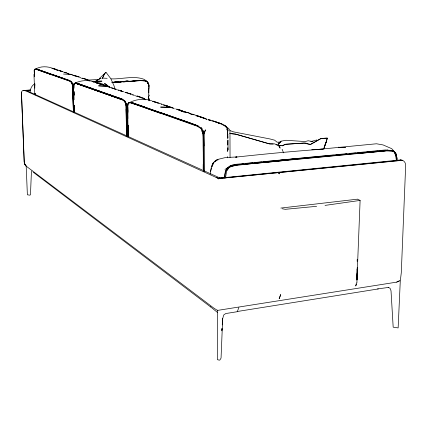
<?xml version="1.0" encoding="UTF-8"?>
<svg xmlns="http://www.w3.org/2000/svg" width="427" height="427" viewBox="0 0 427 427"><rect width="100%" height="100%" fill="white"/><g stroke="black" fill="none" stroke-linecap="round" stroke-linejoin="round"><path stroke-width="0.64" d="M72.334 82.785L70.663 81.103L65.87 79.176L36.151 68.95L34.71 69.227L34.24 70.306L34.368 76.844M203.652 171.28L203.748 134.094L203.199 130.539L202.777 130.982L203.209 136.752L203.332 171.27M217.391 310.077L217.38 359.667L219.334 360.164L219.953 359.913L221.053 358.098L222.675 318.739L223.7 315.003L225.728 313.551L237.284 311.705L238.848 307.595M396.389 160.771L395.621 154.739L394.121 151.302L392.183 150.528L387.033 150.112M210.479 174.125C210.666 168.868 211.493 162.511 216.777 159.895L217.978 159.831M227.74 136.491L227.788 138.241L227.826 134.692L227.292 133.117M227.452 144.966L227.49 142.031M227.74 134.841L227.751 133.774M357.084 269.357L356.951 280.027L360.11 200.423L357.954 199.345M357.185 261.356L357.212 259.354M203.167 168.969L203.231 164.176M73.743 88.442L73.818 84.557L74.656 83.26L76.47 83.03L122.752 99.31M199.051 126.307L189.236 122.512L131.233 102.432L128.708 102.608L127.796 103.985L127.886 118.562M21.419 94.997L21.473 92.766L24.248 161.929L24.937 164.625L25.785 165.852L213.713 308.022L217.444 310.418L396.662 282.135L400.355 280.47L401.279 272.832L405.65 166.087C406.029 163.055 404.022 160.157 400.926 159.89L219.665 178.091M73.439 111.879L72.376 84.039L72.723 83.751L73.759 112.744M227.81 144.801L227.895 139.992L228.082 148.975L227.65 151.083L227.799 147.609M357.095 273.381L356.78 279.802M357.191 270.174L357.271 267.612L356.913 282.898M148.74 92.654L148.639 90.294L148.719 92.814C148.639 88.853 150.192 83.922 146.621 81.018L144.177 80.367L123.243 81.915M128.42 103.724L127.796 103.985L127.625 108.341L128.175 136.976M396.88 160.178L396.961 158.182L395.861 153.421L394.121 151.302L387.011 150.566L237.908 164.79L228.696 167.187C225.296 169.722 224.623 173.89 224.212 177.829M148.815 89.43L149.002 85.074L147.689 82.016M57.981 70.37L57.997 70.081L56.818 70.039L57.261 70.151M224.324 177.765L224.383 176.548M227.415 148.404L227.276 151.452L228.082 148.975M400.275 280.961L398.145 327.925L393.176 327.167L391.015 290.75L390.011 288.236L388.17 287.328L388.426 287.44L377.543 288.935M227.826 134.692L227.329 136.389L227.367 131.1L226.967 128.837L227.772 130.79L227.415 132.535M222.318 324.899L222.675 318.739L222.243 324.509M227.778 130.272L227.66 131.97L227.986 129.856L226.235 126.413L222.109 123.985L213.879 121.145L211.893 121.001M221.816 330.279L221.96 328.352M221.816 330.818L221.981 328.849M161.267 104.503L161.31 104.049M148.756 90.001L148.756 94.25M73.871 88.41L74.074 86.574M224.944 178.016C224.869 170.309 227.426 165.238 235.469 164.347L385.448 149.957L388.004 150.197L384.156 150.512M225.515 177.862L226.673 170.779L229.15 167.427L232.848 165.911L246.262 164.171L283.581 160.605M356.449 282.904L355.728 286.015L356.449 284.142M127.897 107.465L127.881 111.687M211.909 166.914L212.454 164.011L213.511 163.157L212.139 166.381M227.772 130.79L227.986 129.856M229.907 133.523L235.544 134.131L269.88 143.974L274.582 143.856L278.377 145.351L282.727 145.82L285.3 144.294L304.115 143.061L310.21 144.705L321.216 138.471L327.344 138.113L323.613 149.461M323.949 148.212L326.415 141.567L327.247 138.135L321.04 138.428L310.354 144.395L305.433 143.013L285.716 144.257L281.767 145.767M210.495 171.505L211.557 168.062M212.769 164.379L213.281 162.724M148.847 99.101L148.404 97.441L149.066 95.755L148.858 94.751M204.047 171.35L203.748 134.094L205.424 129.824L204.069 134.414L204.133 171.302M71.656 81.856L73.006 88.074L73.412 94.49L73.054 86.201L74.223 83.238L73.225 86.409L73.967 112.36M31.913 170.971L31.406 172.188L30.456 194.808L29.789 195.155L27.381 194.787L26.154 165.473M324.226 146.877L324.995 145.063M324.403 146.328L326.415 141.567M102.389 78.435L104.716 73.439L106.029 72.419M102.437 78.168L104.679 73.433L106.126 72.478L110.823 78.685L113.977 85.683L115.189 89.355M125.639 101.754L123.339 99.651L121.401 98.808L77.773 83.468L75.323 83.153L73.818 84.557L73.908 86.249M34.875 69.473L34.438 70.354L34.875 69.473L36.322 69.361L51.838 74.89M229.15 167.427L226.673 170.779M225.248 171.916L227.671 167.614L224.96 169.519M129.007 102.976L128.127 104.071L129.007 102.976L130.07 102.779L137.04 104.909M99.304 78.6L104.716 73.439M218.934 178.465L218.277 178.95L219.499 177.808L222.328 177.824M278.223 144.406L281.105 141.177L286.01 140.28L305.15 141.561L308.113 140.761L313.071 141.583M219.499 177.808L219.281 178.048L219.691 177.872L26.784 90.705L27.803 91.341L27.429 91.031M202.435 129.077L201.074 127.604L202.777 130.982L203.033 133.454L202.024 131.393L202.521 130.849L201.133 128.639L197.178 126.221L155.674 111.495M278.121 144.358L281.105 141.177L278.746 142.976L279.765 142.549M214.557 162.185L215.443 161.273M34.934 69.478C39.647 66.228 46.249 66.18 51.571 67.909M81.947 78.397L82.299 78.072L82.363 78.44L81.883 78.2M228.696 167.187L230.153 165.986L236.91 164.422M34.027 84.247C31.411 86.078 30.071 89.531 30.114 92.632M67.776 73.754L68.267 73.46L68.896 74.068L68.357 73.818M94.773 81.744L100.169 78.552L101.151 78.771M94.89 81.664L100.548 78.36M396.662 282.135L399.309 280.875M115.461 89.505L116.144 89.2L116.331 89.627M34.373 74.987L34.24 70.306L34.683 70.108M129.835 102.421C136.437 99.075 144.593 98.301 151.612 100.777M216.521 160.669L215.496 161.102L216.777 159.895L217.983 159.911M112.141 82.571C116.299 82.55 120.435 81.722 124.529 81.776L122.789 81.605L126.803 80.938L129.541 81.269L137.585 80.554L144.475 80.495L146.578 81.055L148.708 84.717M75.216 82.934C81.045 80.5 87.861 79.619 93.881 81.813M359.427 200.669L360.11 200.423L325.027 205.398M57.997 70.081L57.341 70.268L56.972 69.745L51.704 68.224M111.906 82.23L121.973 81.92M310.803 141.545L316.909 139.949M217.967 159.378L225.435 157.552L237.044 156.944L235.571 157.147C264.601 154.008 293.648 151.222 322.791 149.135L311.742 149.738M230.153 165.986L239.793 164.267M196.18 115.979L197.349 115.722L205.035 118.29L207.196 119.437M317.789 149.423L376.491 143.776L383.11 144.945L391.74 148.681L393.593 150.747M82.795 78.643L83.873 78.445L88.24 79.95L89.521 80.965M112.947 82.336L118.279 81.813L114.895 81.803M126.002 81.6C132.952 81.6 140.408 79.331 147.037 81.76L148.729 84.669L148.927 86.334M75.323 83.153L74.656 83.26L74.682 83.623M378.317 288.93L237.172 311.518M129.541 81.269L126.766 81.114L122.789 81.605L127.737 81.21M93.486 82.197L94.709 82.048L98.557 83.575M119.971 81.845L121.754 81.632M70.268 74.517L71.469 74.373L72.457 74.955M280.838 208.066L357.714 199.142M241.773 164.048L243.753 163.829M245.733 163.605L252.907 162.847M136.539 96.16L137.547 96.054L143.696 98.178L145.906 99.822M400.238 159.96L400.926 159.89M30.274 89.985L23.053 90.513L30.392 90.204L25.545 90.54L23.298 90.3L21.777 91.309L21.435 92.622L24.168 161.716L24.387 163.322L25.785 165.852M271.908 161.721L288.054 160.13M26.928 90.364L25.503 90.503L27.018 90.412M254.182 162.724L257.38 162.42M258.655 162.303L261.847 161.998M263.123 161.876L266.363 161.566M267.67 161.443L279.733 160.301M280.342 160.242L329.479 155.556M330.786 155.433L333.402 155.182M335.98 154.937L338.547 154.691M339.828 154.569L342.395 154.328M344.925 154.083L346.804 153.907M349.302 153.667L351.175 153.49M353.102 153.309L355.67 153.063M366.686 152.012L369.323 151.761M370.636 151.638L373.897 151.345M357.602 152.882L360.826 152.572M362.117 152.45L364.055 152.263M284.174 160.552L385.421 150.945L391.671 150.977L394.116 151.991L396.961 158.182L397.003 160.509M316.594 206.321L285.353 209.305L282.295 208.776M356.641 153.629L385.421 150.945M246.262 164.171L276.429 161.342M280.229 160.2L298.137 158.545M132.818 80.959L139.608 80.554M116.635 82.267L120.409 82.16M99.961 84.284L100.948 84.204L99.955 84.092M375.178 151.243L378.386 150.982M379.667 150.875L382.875 150.614M34.71 69.227L35.959 69.137L69.756 81.029L71.736 82.374M111.031 78.856C122.229 79.385 134.254 75.115 144.945 79.673M98.504 79.497L88.272 80.079M118.295 81.819L115.034 82.016L113.203 82.657L111.991 82.342M110.155 87.658L111.175 87.599L111.991 88.101M181.443 111.212L182.857 111.132L184.026 112.077L182.857 111.132M95.91 81.37L101.952 81.13L96.683 81.157M116.144 89.2L114.82 89.227L114.233 88.41L111.895 87.994M124.668 101.429L125.004 102.592L125.634 103.174L124.668 101.429L121.989 99.646L76.614 83.607L74.677 83.639L74.068 84.615M280.16 142.127L277.048 142.18L274.641 140.179L269.933 138.946L233.548 131.879L230.03 130.577M73.391 75.253L72.953 75.248L73.588 75.44M169.786 107.246L160.584 107.092L171.323 107.342M58.579 70.471L62.982 71.608L63.335 72.152M113.011 88.373L114.233 88.41M105.816 86.147L98.536 85.843L107.449 86.345M102.699 78.114L107.124 78.317M124.897 92.291L131.313 94.052L133.229 95.136M273.184 143.995L269.01 143.782L235.656 134.142L229.923 133.571M63.484 74.052L71.768 74.517M128.708 102.608L131.281 102.758L197.701 125.938L201.501 128.463M338.301 147.203L345.518 147.705L341.328 147.395M208.712 120.131L210.698 120.286M67.744 73.551L67.226 73.513L68.267 73.46L68.336 73.796M132.781 94.911L133.774 94.991L134.484 95.573M178.15 109.878L180.141 110.049L181.011 110.823M196.057 115.616L197.349 115.722M92.072 81.664C97.073 81.888 102.032 83.233 106.275 85.939M165.089 105.389L172.786 107.679L174.312 108.832M102.843 85.069L108.533 86.734M126.766 81.114L129.317 81.44M111.837 87.967L115.114 89.003M163.456 105.154L165.361 105.448L173.148 108.245M64.103 72.195L66.847 72.857M70.172 74.138L72.483 75.008M73.001 75.2L73.983 75.371M65.566 72.82L64.626 72.505L67.407 73.3M118.252 90.038L120.088 90.396L122.613 91.613L120.505 90.471M122.394 91.49L123.91 91.789M178.401 109.702L180.141 110.049M55.868 69.702L56.455 69.82M188.707 112.931L179.783 110.422L188.707 112.931L191.707 114.308M192.267 114.457L194.018 114.842M280.63 145.847L276.045 144.737M64.626 72.505L65.528 72.739M152.231 101.306L154.014 101.775M103.91 85.352L104.812 85.592M164.961 105.485L169.679 106.921M136.795 96.166L139.885 97.116M126.093 92.616L127.15 92.926M75.6 75.995L78.221 76.839M166.445 106.013L168.083 106.504M96.31 82.763L98.824 83.527M197.744 116.197L199.484 116.726M158.433 103.126L154.649 101.968L158.054 103.11M52.222 68.117L55.782 69.227L56.465 69.953M112.99 88.362L113.902 88.645M59.801 70.781L62.145 71.571M52.734 68.448L53.663 68.742M101.775 84.76L98.141 83.244L104.54 85.288M105.309 85.752L108.554 86.868M159.068 103.27L167.501 105.965M53.215 68.672L54.144 68.977M104.295 85.203L108.997 86.713L109.771 87.343M152.674 101.066L159.063 103.142M59.022 70.46L62.561 71.619M96.256 82.763L98.557 83.527M96.224 82.838L97.964 83.404M182.462 111.378L183.386 111.677M208.179 119.373L221.357 123.691M154.638 102.074L156.463 102.672M84.439 78.872L89.062 80.938M215.843 122.111L219.291 123.254L213.27 121.156M196.585 115.696L205.563 118.855M200.188 117.073L202.078 117.697M125.57 92.333L131.004 94.148M79.07 77.063L74.175 75.728L75.568 75.755L79.369 76.993L81.125 78.056M192.246 114.089L203.263 117.772M200.028 116.913L202.222 117.644M218.208 123.003L219.996 123.6M140.488 97.409L142.106 97.948M140.424 97.297L144.78 99.374M179.372 109.835L180.61 110.828L176.938 109.147L186.081 112.365M170.442 107.284L172.273 107.908M120.446 90.892L121.412 91.223M107.588 86.58L108.73 86.975M37.24 69.217L44.269 71.677M77.773 83.468L85.694 86.243M119.886 90.615L121.321 91.111M52.324 74.511L57.965 76.492M133.277 102.987L135.925 103.9M99.875 91.229L96.363 89.99M164.715 114.025L159.661 112.248M36.236 68.896L70.129 80.804M113.806 96.128L116.059 96.918M51.966 74.858L69.633 81.135L71.571 82.534L73.054 86.201M109.643 95.226L121.989 99.646L76.614 83.607L87.946 87.572M137.003 96.08L141.502 97.66M44.83 71.875L47.883 72.948M63.778 78.536L59.107 76.892M90.444 87.909L92.921 88.779M108.944 94.415L111.047 95.157M131.527 102.4L197.701 125.938M165.292 114.228L196.18 125.106M48.497 73.161L50.525 73.876M65.934 79.294L69.265 80.479M139.17 105.042L144.443 106.899M114.137 96.817L76.614 83.607M40.939 70.957L42.812 71.619M43.287 71.784L44.237 72.12M44.718 72.291L50.082 74.186M102.411 92.675L95.813 90.343M105.266 93.684L107.439 94.452M155.124 111.298L137.611 105.111M39.14 70.322L40.341 70.743M128.885 93.497L130.678 94.137M83.436 78.467L86.692 79.619M161.529 113.699L131.74 103.088M170.304 107.145L172.177 107.812M118.957 97.938L121.401 98.808M50.578 74.362L51.502 74.693M110.396 95.504L121.989 99.646M144.475 80.495L145.949 81.045M202.766 117.831L204.432 118.46M98.141 83.244L101.781 84.626M54.544 69.035L55.403 69.366M219.889 123.456L224.719 125.816L226.107 127.251M180.21 110.353L184.24 111.986M87.22 79.876L88.528 80.431M189.802 113.529L191.493 114.244M205.195 118.685L206.732 119.346M121.044 90.903L122.762 91.672M25.503 90.743L215.325 177.077M64.6 72.286L65.555 72.745M189.14 113L191.776 114.319M180.354 110.417L181.923 111.26M179.383 110.145L180.61 110.828M117.409 89.75L118.583 90.401M175.753 108.837L176.906 109.493M392.183 150.528L393.571 151.323M224.319 125.485L225.371 126.114M127.043 122.154L126.584 105.816L124.908 101.258L122.143 99.512L75.611 83.089L73.818 84.557L74.036 85.491M143.915 98.696L145.345 99.624M107.326 85.357L104.556 83.404L109.958 87.3M208.392 119.523L209.427 120.281M224.031 125.052L228.792 128.655L229.961 130.561L230.046 157.456M25.369 90.561L25.903 90.967M33.295 172.246L210.655 306.949M210.554 306.821L217.396 312.393M394.03 151.59L395.541 152.962L396.88 157.718M108.997 86.713L109.584 87.407M69.206 73.882L69.516 74.271M25.716 165.564L24.467 163.338L24.27 161.812M278.377 145.351L280.171 148.137L279.151 146.045M71.571 82.534L72.376 84.039M148.729 84.669L147.737 82.806L148.431 84.332M147.496 82.32L148.068 83.505M135.343 95.509L135.567 95.995M282.119 149.269L283.555 152.845M148.425 97.425L148.932 98.856L148.97 100.793M148.761 94.885L149.066 95.755M226.967 128.837L227.223 129.6M148.404 97.441L148.382 96.854L149.098 99.011L149.119 100.804M201.133 128.639L202.024 131.393M203.748 134.094L202.777 130.982L203.674 136.768L203.983 145.933M124.711 100.607L124.908 101.258M227.452 128.901L227.671 129.813M72.152 83.553L72.777 89.051L73.519 112.328M202.521 130.849L203.033 133.454M148.382 96.854L148.617 98.445M126.018 105.298L125.784 103.265L126.168 102.918L126.584 105.816L127.091 136.64M227.564 156.613L227.666 157.798M148.591 88.859L148.719 92.814M34.24 70.306L34.336 71.779M127.321 136.512L126.91 115.573L126.525 108.042L125.784 103.265L126.712 136.56M395.861 153.421L395.946 155.209M203.06 134.046L203.3 151.697M33.947 74.41L34.8 94.271M34.72 83.612L34.8 85.597M35.121 93.556L35.174 94.885M34.742 83.708L34.79 84.984M35.131 93.694L35.174 94.789M34.651 84.151L34.806 88.138M35.014 93.449L35.062 94.778M396.389 159.549L396.432 160.755M127.796 103.985L127.86 105.971M74.517 112.28L74.346 105.731M34.71 83.665L34.795 86.238M73.972 91.72L74.079 95.034M74.41 105.634L74.517 108.944M74.41 105.496L74.501 108.543M73.844 91.752L74.085 99.699M74.271 105.661L74.474 112.285M73.983 91.405L74.09 95.285M72.937 93.54L73.343 110.988M126.456 120.334L126.216 109.179L126.584 134.905M128.1 125.159L128.319 136.608M128.015 125.228L128.233 136.56M126.344 114.447L126.611 128.175M126.67 131.142L126.76 135.903M127.828 109.771L127.881 113.064M126.91 115.573L127.273 136.24M227.313 135.081L227.329 136.389M227.772 136.325L227.788 138.241M203.284 144.566L203.348 170.651M280.694 294.635L279.194 298.633L280.694 294.635M401.401 160.258L219.254 178.491L402.33 160.333L401.401 160.258M217.967 178.16L215.848 177.386L218.87 178.502L217.967 178.16M279.157 173.666L278.634 173.335L279.418 173.842L279.157 173.666"/></g></svg>
